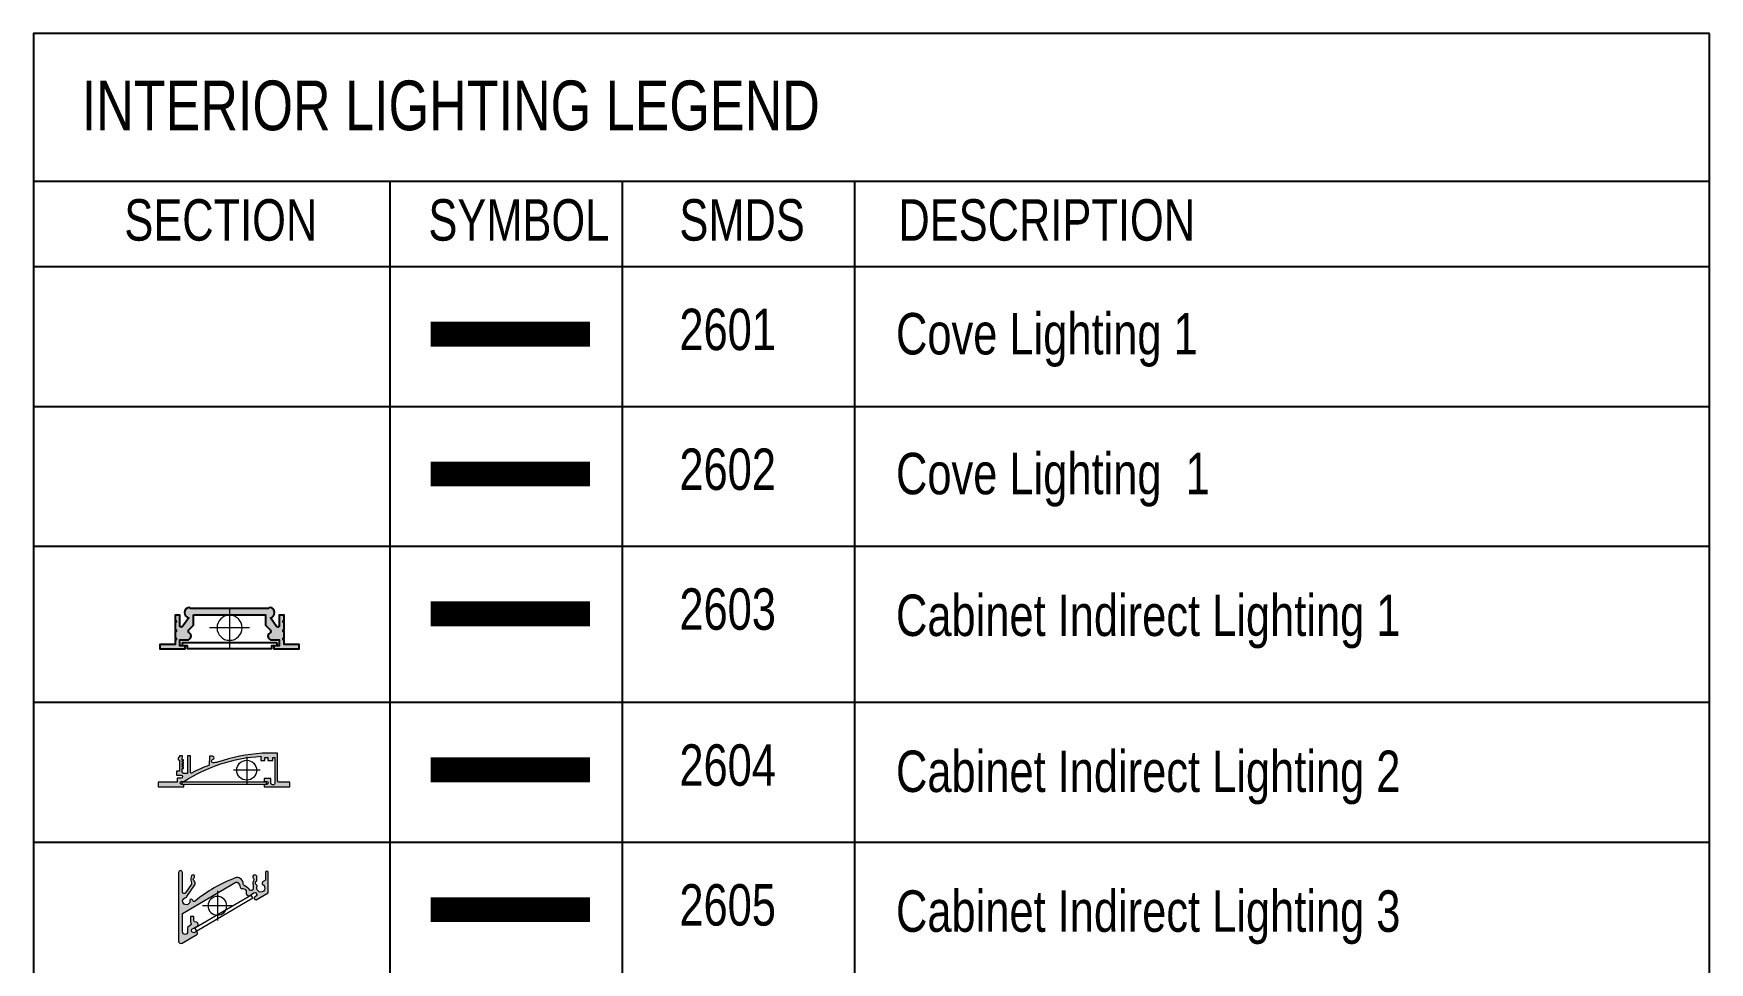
# Model space of a CAD drawing. Header units: inches. Extents: x 258415 to 640093, y 441672 to 945769.
# Drawn here: x 299166 to 301188, y 470762 to 471883 of the extents above; entities that cross this region are included whole.
import ezdxf

# ---------------------------------------------------------------- set-up
doc = ezdxf.new("R2010")
doc.units = ezdxf.units.IN
doc.header["$MEASUREMENT"] = 0
doc.linetypes.add('HIDDEN', pattern=[0.375, 0.25, -0.125])
doc.layers.add('CQ lighting plan', color=7, linetype='Continuous', lineweight=0)
for name, color, linetype in [('CQ SPOT DETAIL DIMENSION', 9, 'Continuous'), ('CQ text label', 3, 'Continuous'), ('CQ-legend tex box', 3, 'Continuous'), ('LIGHT', 130, 'Continuous')]:
    doc.layers.add(name, color=color, linetype=linetype)
doc.styles.add('DIM 50', font='romans.shx', dxfattribs={"width": 0.75, "height": 100})

# ---------------------------------------------------------------- blocks, each defined once
blk = doc.blocks.new('atenalux street W1')
at = {"layer": 'LIGHT'}
h = blk.add_hatch(color=256, dxfattribs=at)
h.dxf.hatch_style = 1
edge = h.paths.add_edge_path()
edge.add_line((189311.544361494, -45178.70249296247), (189311.544361494, -45177.78030837011))
edge.add_line((189311.544361494, -45177.78030837011), (189310.5216382604, -45177.76164346467))
edge.add_arc((189310.570096797, -45177.16644036571), 0.5971724698803613, 94.65447739648891, 265.3455226035111, ccw=False)
edge.add_line((189310.5216382604, -45176.57123726674), (189311.544361494, -45176.57123726674))
edge.add_arc((189346.3096220456, -45230.52713333402), 64.18615163446958, 93.40311122150018, 122.79479146538421, ccw=False)
edge.add_line((189342.4994949228, -45166.45416717082), (189342.4994949228, -45168.08423558809))
edge.add_line((189342.4994949228, -45168.08423558809), (189344.0140486006, -45168.08423558809))
edge.add_line((189344.0140486006, -45168.08423558809), (189344.0140486006, -45166.87378189909))
edge.add_line((189344.0140486006, -45166.87378189909), (189345.2498391743, -45166.87378189909))
edge.add_line((189345.2498391743, -45166.87378189909), (189345.2498391743, -45168.08423558809))
edge.add_line((189345.2498391743, -45168.08423558809), (189347.2498391744, -45168.08423558804))
edge.add_line((189347.2498391744, -45168.08423558804), (189347.2498391744, -45166.87378189909))
edge.add_line((189347.2498391744, -45166.87378189909), (189348.1386771973, -45166.87378189909))
edge.add_line((189348.1386771973, -45166.87378189909), (189348.1386771973, -45177.09661979308))
edge.add_arc((189347.2935100805, -45177.09661979308), 0.8451671167567838, -180, 0, ccw=False)
edge.add_line((189346.4483429638, -45177.09661979308), (189346.4483429638, -45175.40640890249))
edge.add_line((189346.4483429638, -45175.40640890249), (189343.8187368719, -45175.40640890249))
edge.add_line((189343.8187368719, -45175.40640890249), (189343.818736872, -45176.57123726674))
edge.add_line((189343.818736872, -45176.57123726674), (189344.8414601055, -45176.57123726674))
edge.add_arc((189344.7972173665, -45177.16644036571), 0.596845163316831, -85.74889826573792, 85.74889826573792, ccw=False)
edge.add_line((189344.8414601055, -45177.76164346467), (189343.8187368719, -45177.76164346467))
edge.add_line((189343.8187368719, -45177.76164346467), (189343.8187368719, -45178.70249296247))
edge.add_line((189343.8187368719, -45178.70249296247), (189354.1815491829, -45178.70249296244))
edge.add_line((189354.1815491829, -45178.70249296244), (189354.1815491829, -45176.8947622962))
edge.add_line((189354.1815491829, -45176.8947622962), (189349.7544378615, -45176.89476229623))
edge.add_arc((189349.8646449506, -45176.2487326448), 0.6553624287413357, 180.7626765499996, 260.31902611595547, ccw=False)
edge.add_line((189349.2093405823, -45176.25745605864), (189349.2093405823, -45165.20249296246))
edge.add_line((189349.2093405823, -45165.20249296246), (189342.9913253668, -45165.20249296246))
edge.add_arc((189348.1008278033, -45237.0413021186), 72.02028544876345, 94.06828525702979, 108.6456811655841)
edge.add_arc((189322.2692895201, -45157.21580451013), 11.92015417419807, 274.75657119411545, 283.6131212538516, ccw=False)
edge.add_arc((189323.2460358859, -45168.43080352077), 0.664205240283495, 103.9858648051, 271.0095475196818, ccw=False)
edge.add_arc((189322.9148293984, -45167.07218293211), 0.7342194272356116, 283.4421902823797, 436.5578097176204)
edge.add_line((189323.0855090958, -45166.35807747196), (189321.8053294926, -45166.35807747196))
edge.add_line((189321.8053294926, -45166.35807747196), (189321.7185538104, -45170.01110056326))
edge.add_arc((189349.0640864349, -45240.60192101306), 75.70232550121848, 111.1754141484294, 117.0489561995768)
edge.add_arc((189314.5290669177, -45172.79738259274), 0.3979560864587856, 182.0035554219123, 285.93566567143563, ccw=False)
edge.add_line((189314.131354118, -45172.81129573949), (189314.131354118, -45166.21567115559))
edge.add_line((189314.131354118, -45166.21567115559), (189312.9221969616, -45166.21567115559))
edge.add_line((189312.9221969616, -45166.21567115559), (189312.9221969617, -45173.39474686085))
edge.add_line((189312.9221969617, -45173.39474686085), (189311.744999906, -45173.39474686082))
edge.add_arc((189311.7645455358, -45172.43558165922), 0.9593643289220275, 176.0124862120145, 268.8326024350229, ccw=False)
edge.add_line((189310.8075036089, -45172.36886834887), (189310.8075036088, -45171.33398759527))
edge.add_line((189310.8075036088, -45171.33398759527), (189311.3075036087, -45171.33398759527))
edge.add_line((189311.3075036087, -45171.33398759527), (189311.3075036087, -45170.83398759528))
edge.add_line((189311.3075036087, -45170.83398759528), (189310.8075036088, -45170.83398759528))
edge.add_line((189310.8075036088, -45170.83398759528), (189310.8075036088, -45170.33398759528))
edge.add_line((189310.8075036088, -45170.33398759528), (189311.3075036087, -45170.33398759528))
edge.add_line((189311.3075036087, -45170.33398759528), (189311.3075036087, -45169.8339875953))
edge.add_line((189311.3075036087, -45169.8339875953), (189310.8075036088, -45169.8339875953))
edge.add_line((189310.8075036088, -45169.8339875953), (189310.8075036088, -45169.3339875953))
edge.add_line((189310.8075036088, -45169.3339875953), (189311.3075036087, -45169.3339875953))
edge.add_line((189311.3075036087, -45169.3339875953), (189311.3075036087, -45168.83398759528))
edge.add_line((189311.3075036087, -45168.83398759528), (189310.8075036088, -45168.83398759528))
edge.add_line((189310.8075036088, -45168.83398759528), (189310.8075036088, -45168.33398759528))
edge.add_line((189310.8075036088, -45168.33398759528), (189311.3075036087, -45168.33398759528))
edge.add_line((189311.3075036087, -45168.33398759528), (189311.3075036087, -45167.83398759528))
edge.add_line((189311.3075036087, -45167.83398759528), (189310.8075036088, -45167.83398759528))
edge.add_line((189310.8075036088, -45167.83398759528), (189310.9442218188, -45166.21567115559))
edge.add_line((189310.9442218188, -45166.21567115559), (189309.7492691518, -45166.21567115559))
edge.add_line((189309.7492691518, -45166.21567115559), (189309.7492691518, -45166.79359193459))
edge.add_arc((189309.7600148737, -45167.40322789511), 0.6097306576607903, 91.00981700818687, 185.0814664245991)
edge.add_arc((189309.7121701708, -45167.45337831057), 0.5595028506178757, 180.3947439302755, 273.8019032641388)
edge.add_line((189309.7492691518, -45168.01164984435), (189309.7492691518, -45172.36886834887))
edge.add_line((189309.7492691518, -45172.36886834887), (189308.6075833197, -45172.36886834887))
edge.add_line((189308.6075833197, -45172.36886834887), (189308.6075833197, -45173.99064125259))
edge.add_line((189308.6075833197, -45173.99064125259), (189310.3813689281, -45173.99064125259))
edge.add_arc((189310.3813689281, -45174.62144593061), 0.6308046780177392, -90, 90, ccw=False)
edge.add_line((189310.3813689281, -45175.25225060863), (189308.8632641281, -45175.25225060863))
edge.add_line((189308.8632641281, -45175.25225060863), (189308.8632641281, -45176.89476229623))
edge.add_line((189308.8632641281, -45176.89476229623), (189301.1815491829, -45176.89476229622))
edge.add_line((189301.1815491829, -45176.89476229622), (189301.181549183, -45178.70249296247))
edge.add_line((189301.181549183, -45178.70249296247), (189311.544361494, -45178.70249296247))
at = {"layer": 'LIGHT', "lineweight": 0}
for p, q in [((189336.7727299246, -45166.71541723591), (189336.7727299246, -45177.41334989107)), ((189342.1507008898, -45172.09338820106), (189331.4527682346, -45172.09338820106))]:
    blk.add_line(p, q, dxfattribs=at)
blk.add_lwpolyline([(189311.544361494, -45178.70249296247), (189311.544361494, -45177.78030837011), (189310.5216382604, -45177.76164346467, -0.9218936095416584), (189310.5216382604, -45176.57123726674), (189311.544361494, -45176.57123726674, -0.1289531336027979), (189342.4994949228, -45166.45416717082), (189342.4994949228, -45168.08423558809), (189344.0140486006, -45168.08423558809), (189344.0140486006, -45166.87378189909), (189345.2498391743, -45166.87378189909), (189345.2498391743, -45168.08423558809), (189347.2498391744, -45168.08423558804), (189347.2498391744, -45166.87378189909), (189348.1386771973, -45166.87378189909), (189348.1386771973, -45177.09661979308, -1), (189346.4483429638, -45177.09661979308), (189346.4483429638, -45175.40640890249), (189343.8187368719, -45175.40640890249), (189343.818736872, -45176.57123726674), (189344.8414601055, -45176.57123726674, -0.9284266584803949), (189344.8414601055, -45177.76164346467), (189343.8187368719, -45177.76164346467), (189343.8187368719, -45178.70249296247), (189354.1815491829, -45178.70249296244), (189354.1815491829, -45176.8947622962), (189349.7544378615, -45176.89476229623, -0.3617795423175579), (189349.2093405823, -45176.25745605864), (189349.2093405823, -45165.20249296246), (189342.9913253668, -45165.20249296246, 0.0636918047558478), (189325.0748729697, -45168.80108728805, -0.0386632376615566), (189323.257738529, -45169.09490565852, -0.8927197955759222), (189323.0855090958, -45167.78628839226, 0.7891547695146983), (189323.0855090958, -45166.35807747196), (189321.8053294926, -45166.35807747196), (189321.7185538104, -45170.01110056326, 0.0256337742430223), (189314.6383288787, -45173.18004546086, -0.4873659497000562), (189314.131354118, -45172.81129573949), (189314.131354118, -45166.21567115559), (189312.9221969616, -45166.21567115559), (189312.9221969617, -45173.39474686085), (189311.744999906, -45173.39474686082, -0.4287044488086413), (189310.8075036089, -45172.36886834887), (189310.8075036088, -45171.33398759527), (189311.3075036087, -45171.33398759527), (189311.3075036087, -45170.83398759528), (189310.8075036088, -45170.83398759528), (189310.8075036088, -45170.33398759528), (189311.3075036087, -45170.33398759528), (189311.3075036087, -45169.8339875953), (189310.8075036088, -45169.8339875953), (189310.8075036088, -45169.3339875953), (189311.3075036087, -45169.3339875953), (189311.3075036087, -45168.83398759528), (189310.8075036088, -45168.83398759528), (189310.8075036088, -45168.33398759528), (189311.3075036087, -45168.33398759528), (189311.3075036087, -45167.83398759528), (189310.8075036088, -45167.83398759528), (189310.9442218188, -45166.21567115559), (189309.7492691518, -45166.21567115559), (189309.7492691518, -45166.79359193459, 0.4351841613803261), (189309.1526805989, -45167.45723302045, 0.4317400117479343), (189309.7492691518, -45168.01164984435), (189309.7492691518, -45172.36886834887), (189308.6075833197, -45172.36886834887), (189308.6075833197, -45173.99064125259), (189310.3813689281, -45173.99064125259, -0.9999999999999998), (189310.3813689281, -45175.25225060863), (189308.8632641281, -45175.25225060863), (189308.8632641281, -45176.89476229623), (189301.1815491829, -45176.89476229622), (189301.181549183, -45178.70249296247), (189311.544361494, -45178.70249296247)], format="xyb", dxfattribs=at)
blk.add_lwpolyline([(189310.7577878961, -45176.7779338134), (189344.6053104699, -45176.7779338134), (189344.6053104699, -45177.76164346467), (189310.7577878961, -45177.76164346467)], close=True, dxfattribs=at)
blk.add_circle((189336.7727299246, -45172.06438356351), 4, dxfattribs=at)
blk = doc.blocks.new('atenalux street R1')
at = {"layer": 'LIGHT'}
h = blk.add_hatch(color=256, dxfattribs=at)
h.dxf.hatch_style = 1
edge = h.paths.add_edge_path()
edge.add_line((29467.83443352746, -4511.555309089547), (29453.40413005718, -4511.555309089547))
edge.add_line((29453.40413005718, -4511.555309089547), (29453.40413005718, -4513.662257986609))
edge.add_line((29453.40413005718, -4513.662257986609), (29452.45883643753, -4514.567186548901))
edge.add_arc((29452.78299993223, -4514.866742556777), 0.4413793981953843, 137.2593077479785, 237.5670454932798)
edge.add_arc((29452.14570792602, -4515.869678548361), 0.7469057966938787, -90, 57.56704549272081, ccw=False)
edge.add_line((29452.14570792602, -4516.616584345054), (29450.62951455152, -4516.616584345054))
edge.add_line((29450.62951455152, -4516.616584345054), (29450.62951455152, -4517.789049496232))
edge.add_line((29450.62951455152, -4517.789049496232), (29451.69025579531, -4517.789049496232))
edge.add_line((29451.69025579531, -4517.789049496232), (29451.69025579531, -4518.404540865961))
edge.add_line((29451.69025579531, -4518.404540865961), (29446.61928179232, -4518.404540865961))
edge.add_line((29446.61928179232, -4518.404540865961), (29446.61928179232, -4517.515997486117))
edge.add_line((29446.61928179232, -4517.515997486117), (29449.65554106768, -4517.515997486117))
edge.add_line((29449.65554106768, -4517.515997486117), (29449.65554106768, -4516.583313728903))
edge.add_line((29449.65554106768, -4516.583313728903), (29449.85554106769, -4516.583313728903))
edge.add_line((29449.85554106769, -4516.583313728903), (29449.85554106769, -4516.283313728904))
edge.add_line((29449.85554106769, -4516.283313728904), (29449.65554106768, -4516.283313728904))
edge.add_line((29449.65554106768, -4516.283313728904), (29449.65554106768, -4514.906767428086))
edge.add_line((29449.65554106768, -4514.906767428086), (29449.85554106769, -4514.906767428086))
edge.add_line((29449.85554106769, -4514.906767428086), (29449.85554106769, -4514.606767428086))
edge.add_line((29449.85554106769, -4514.606767428086), (29449.65554106768, -4514.606767428086))
edge.add_line((29449.65554106768, -4514.606767428086), (29449.65554106768, -4513.068063877311))
edge.add_line((29449.65554106768, -4513.068063877311), (29449.85554106769, -4513.068063877311))
edge.add_line((29449.85554106769, -4513.068063877311), (29449.85554106769, -4512.768063877312))
edge.add_line((29449.85554106769, -4512.768063877312), (29449.65554106768, -4512.768063877312))
edge.add_line((29449.65554106768, -4512.768063877312), (29449.65554106768, -4511.662698722203))
edge.add_line((29449.65554106768, -4511.662698722203), (29450.64528599445, -4511.662698722203))
edge.add_line((29450.64528599445, -4511.662698722203), (29450.64528599445, -4513.899163369308))
edge.add_arc((29450.90548170409, -4513.713097602993), 0.3198785343063469, 215.5685321116466, 324.4314678887325)
edge.add_line((29451.16567741373, -4513.899163369308), (29452.4136404138, -4512.154002908886))
edge.add_arc((29452.60931374454, -4511.116647501909), 1.055648754439101, 100.6820267683716, 259.3179732316192, ccw=False)
edge.add_arc((29452.4397569253, -4510.485504116509), 0.4070507077110688, 22.98289507618182, 93.6786434880562, ccw=False)
edge.add_line((29452.81449654222, -4510.32656860078), (29468.42406704242, -4510.32656860078))
edge.add_arc((29468.79880665933, -4510.485504116502), 0.4070507077033902, 86.32135651290008, 157.0171049245612, ccw=False)
edge.add_arc((29468.62924984009, -4511.116647501909), 1.055648754439994, -79.31797323161919, 79.3179732316284, ccw=False)
edge.add_line((29468.82492317083, -4512.154002908886), (29470.0728861709, -4513.899163369308))
edge.add_arc((29470.33308188054, -4513.713097602993), 0.3198785343063469, 215.5685321116466, 324.4314678887325)
edge.add_line((29470.59327759019, -4513.899163369308), (29470.59327759019, -4511.662698722203))
edge.add_line((29470.59327759019, -4511.662698722203), (29471.58302251695, -4511.662698722203))
edge.add_line((29471.58302251695, -4511.662698722203), (29471.58302251695, -4512.768063877312))
edge.add_line((29471.58302251695, -4512.768063877312), (29471.38302251695, -4512.768063877312))
edge.add_line((29471.38302251695, -4512.768063877312), (29471.38302251695, -4513.068063877311))
edge.add_line((29471.38302251695, -4513.068063877311), (29471.58302251695, -4513.068063877311))
edge.add_line((29471.58302251695, -4513.068063877311), (29471.58302251695, -4514.606767428086))
edge.add_line((29471.58302251695, -4514.606767428086), (29471.38302251695, -4514.606767428086))
edge.add_line((29471.38302251695, -4514.606767428086), (29471.38302251695, -4514.906767428086))
edge.add_line((29471.38302251695, -4514.906767428086), (29471.58302251695, -4514.906767428086))
edge.add_line((29471.58302251695, -4514.906767428086), (29471.58302251695, -4516.283313728904))
edge.add_line((29471.58302251695, -4516.283313728904), (29471.38302251695, -4516.283313728904))
edge.add_line((29471.38302251695, -4516.283313728904), (29471.38302251695, -4516.583313728903))
edge.add_line((29471.38302251695, -4516.583313728903), (29471.58302251695, -4516.583313728903))
edge.add_line((29471.58302251695, -4516.583313728903), (29471.58302251695, -4517.515997486117))
edge.add_line((29471.58302251695, -4517.515997486117), (29474.61928179232, -4517.515997486117))
edge.add_line((29474.61928179232, -4517.515997486117), (29474.61928179232, -4518.404540865961))
edge.add_line((29474.61928179232, -4518.404540865961), (29469.54830778933, -4518.404540865961))
edge.add_line((29469.54830778933, -4518.404540865961), (29469.54830778933, -4517.789049496232))
edge.add_line((29469.54830778933, -4517.789049496232), (29470.60904903311, -4517.789049496232))
edge.add_line((29470.60904903311, -4517.789049496232), (29470.60904903311, -4516.616584345054))
edge.add_line((29470.60904903311, -4516.616584345054), (29469.09285565862, -4516.616584345054))
edge.add_arc((29469.09285565862, -4515.869678548361), 0.7469057966927721, 122.43295450704369, 270.0000000002791, ccw=False)
edge.add_arc((29468.45556365241, -4514.866742556773), 0.4413793981967856, 302.432954506005, 402.7406922509469)
edge.add_line((29468.77972714712, -4514.567186548901), (29467.83443352746, -4513.662257986609))
edge.add_line((29467.83443352746, -4513.662257986609), (29467.83443352746, -4511.555309089547))
at = {"layer": 'LIGHT', "lineweight": 0}
for p, q in [((29460.61928179232, -4510.15900668171), (29460.61928179232, -4518.15900668171)), ((29456.61938695233, -4514.188011319257), (29464.61917663231, -4514.188011319257))]:
    blk.add_line(p, q, dxfattribs=at)
at = {"layer": 'LIGHT'}
blk.add_lwpolyline([(29467.83443352746, -4511.555309089547), (29453.40413005718, -4511.555309089547), (29453.40413005718, -4513.662257986609), (29452.45883643753, -4514.567186548901, 0.4679434159390718), (29452.54628271705, -4515.239275418669, -0.7505964113906362), (29452.14570792602, -4516.616584345054), (29450.62951455152, -4516.616584345054), (29450.62951455152, -4517.789049496232), (29451.69025579531, -4517.789049496232), (29451.69025579531, -4518.404540865961), (29446.61928179232, -4518.404540865961), (29446.61928179232, -4517.515997486117), (29449.65554106768, -4517.515997486117), (29449.65554106768, -4516.583313728903), (29449.85554106769, -4516.583313728903), (29449.85554106769, -4516.283313728904), (29449.65554106768, -4516.283313728904), (29449.65554106768, -4514.906767428086), (29449.85554106769, -4514.906767428086), (29449.85554106769, -4514.606767428086), (29449.65554106768, -4514.606767428086), (29449.65554106768, -4513.068063877311), (29449.85554106769, -4513.068063877311), (29449.85554106769, -4512.768063877312), (29449.65554106768, -4512.768063877312), (29449.65554106768, -4511.662698722203), (29450.64528599445, -4511.662698722203), (29450.64528599445, -4513.899163369308, 0.514277380579591), (29451.16567741373, -4513.899163369308), (29452.4136404138, -4512.154002908886, -0.8290075107462632), (29452.4136404138, -4510.079292094931, -0.3186395684988785), (29452.81449654222, -4510.32656860078), (29468.42406704242, -4510.32656860078), (29468.42406704242, -4510.32656860078, -0.3186395684988785), (29468.82492317083, -4510.079292094931, -0.8290075107462632), (29468.82492317083, -4512.154002908886), (29470.0728861709, -4513.899163369308, 0.514277380579591), (29470.59327759019, -4513.899163369308), (29470.59327759019, -4511.662698722203), (29471.58302251695, -4511.662698722203), (29471.58302251695, -4512.768063877312), (29471.38302251695, -4512.768063877312), (29471.38302251695, -4513.068063877311), (29471.58302251695, -4513.068063877311), (29471.58302251695, -4514.606767428086), (29471.38302251695, -4514.606767428086), (29471.38302251695, -4514.906767428086), (29471.58302251695, -4514.906767428086), (29471.58302251695, -4516.283313728904), (29471.38302251695, -4516.283313728904), (29471.38302251695, -4516.583313728903), (29471.58302251695, -4516.583313728903), (29471.58302251695, -4517.515997486117), (29474.61928179232, -4517.515997486117), (29474.61928179232, -4518.404540865961), (29469.54830778933, -4518.404540865961), (29469.54830778933, -4517.789049496232), (29470.60904903311, -4517.789049496232), (29470.60904903311, -4516.616584345054), (29469.09285565862, -4516.616584345054, -0.7505964113906362), (29468.69228086759, -4515.239275418669, 0.4679434159390718), (29468.77972714712, -4514.567186548901), (29467.83443352746, -4513.662257986609), (29467.83443352746, -4511.555309089547)], format="xyb", close=True, dxfattribs=at)
blk.add_lwpolyline([(29451.12951455152, -4517.116584345052), (29451.12951455152, -4517.789049496232), (29452.1902557953, -4517.789049496232), (29452.1902557953, -4518.404540865961), (29469.04830778933, -4518.404540865961), (29469.04830778933, -4517.789049496232), (29470.10904903311, -4517.789049496232), (29470.10904903311, -4517.116584345052)], close=True, dxfattribs=at)
at = {"layer": 'LIGHT', "lineweight": 0}
blk.add_circle((29460.61928179232, -4514.188011319257), 2.512087050779424, dxfattribs=at)
blk = doc.blocks.new('Atena lux street A1')
h = blk.add_hatch(color=4)
h.dxf.hatch_style = 1
edge = h.paths.add_edge_path()
edge.add_arc((651.2934828347397, 752.7435140797987), 0.5667594329646111, 20.273185016197488, 158.2734648771242, ccw=False)
edge.add_arc((651.4402119136342, 752.7916908539943), 0.4124656356329002, -40.96226621851048, 21.05789466828321, ccw=False)
edge.add_arc((652.313567632569, 752.0269150138084), 0.748415899960373, 138.6568438305179, 205.6886525849731)
edge.add_arc((650.8660767802363, 751.094903239329), 0.983241382706844, -25.749830597975915, 38.16614012904557, ccw=False)
edge.add_line((651.7516818254302, 750.6677413021267), (651.7516818254302, 749.5484123370717))
edge.add_arc((652.2219154875803, 749.5484123370717), 0.4702336621501221, 180, 320.5829130472017)
edge.add_arc((655.9054069564665, 746.5209182034077), 4.297766980753395, 114.00918165700031, 140.5829130472016, ccw=False)
edge.add_arc((653.9849224284076, 750.8325374479188), 0.4222246857806196, 294.0091816569971, 360.7499724242615)
edge.add_arc((656.1697979832282, 750.8611379839391), 1.762838054900569, 123.2719546214729, 180.7499724242601, ccw=False)
edge.add_arc((656.0434781273149, 751.0536468690401), 1.532585200757988, 69.39874917590049, 123.2719546214704, ccw=False)
edge.add_arc((643.2670169044962, 717.0646756667488), 37.84357699068779, 50.554662333696285, 69.39874917589663, ccw=False)
edge.add_arc((667.5750896782971, 746.6101108812957), 0.4162602279069123, 230.5546623336999, 348.1661339548687)
edge.add_arc((668.3590511285582, 746.4458491388153), 0.3847250875254037, 11.833866045127593, 168.1661339548724, ccw=False)
edge.add_line((668.7355994019877, 746.5247464819192), (668.7355994019877, 746.1346285364052))
edge.add_arc((669.682662147248, 746.2672897183393), 0.9563089629676234, 187.9739060913847, 421.7261142311988)
edge.add_arc((670.1539247759614, 747.8299028276492), 0.7206298499693802, 204.1131355399054, 268.54710405234357, ccw=False)
edge.add_line((669.4961766975252, 747.5354969072258), (667.4117176633513, 750.6808579592544))
edge.add_arc((668.0311208690689, 751.0913420297943), 0.7430730135190048, 126.08736547150991, 213.532794067152, ccw=False)
edge.add_arc((667.2853735529902, 752.1144907127817), 0.5230124049804679, 306.0873654715197, 413.9126345284802)
edge.add_arc((667.8524332857914, 752.8924840173253), 0.4397078672061621, 29.25820388402161, 233.9126345284819, ccw=False)
edge.add_arc((666.6381172755056, 752.2122059549092), 1.831592063194215, -22.121116205223075, 29.258203884007287, ccw=False)
edge.add_arc((669.2289364227057, 751.1590709495505), 0.9650911854079618, 157.8788837947783, 198.2102846655342)
edge.add_line((668.3121808915363, 750.8574747091536), (669.8910444129465, 748.4750360306784))
edge.add_arc((670.2559973323664, 748.7125403482239), 0.4354295973471066, 213.0553016817017, 356.2396748661329)
edge.add_line((670.6904895024322, 748.6839835907515), (670.6904895024322, 753.9628012581036))
edge.add_arc((671.2078019476644, 753.9628012581036), 0.5173124452321645, 0, 180, ccw=False)
edge.add_line((671.7251143928962, 753.9628012581036), (671.7251143928962, 735.585348425968))
edge.add_arc((671.0695742083367, 735.585348425968), 0.6555401845598681, -113.94667539395732, 0, ccw=False)
edge.add_line((670.8034994680042, 734.9862347755395), (666.8302087092572, 737.3732149739515))
edge.add_arc((667.0185820294157, 737.6867751671518), 0.3657929776626873, 120.99561612929921, 239.0043838707008, ccw=False)
edge.add_arc((667.0669209767182, 737.6063117042656), 0.4596600255865912, 33.47696873834701, 120.9956161292817, ccw=False)
edge.add_arc((667.678971505015, 738.4301508057782), 0.6144174831185814, 248.1528171772409, 397.7489306676486)
edge.add_line((668.1647920231158, 738.8062987391161), (666.8783325171158, 739.4908425510228))
edge.add_arc((667.1095719275717, 740.0488513447036), 0.6040244024654121, 87.6821921065341, 247.4908332377436, ccw=False)
edge.add_arc((667.1340000917965, 741.1556647436366), 0.503283164755203, 269.9999999999871, 350.6320560811458)
edge.add_line((667.6305711629898, 741.073743347286), (667.6305711629898, 742.1426320188077))
edge.add_line((667.6305711629898, 742.1426320188077), (668.5062218238832, 742.1426320188077))
edge.add_line((668.5062218238832, 742.1426320188077), (668.5062218238832, 740.6821563846362))
edge.add_arc((667.8607503796622, 740.6662478566146), 0.6456674581922388, -33.08839257897279, 1.4118471535942945, ccw=False)
edge.add_arc((668.639795430064, 740.1131715828633), 0.3113189407739136, 139.8861141382894, 250.320098347665)
edge.add_line((668.5349541111932, 739.8200371755652), (669.3177258968765, 739.2459982846408))
edge.add_line((669.3177258968765, 739.2459982846408), (669.3177258968765, 738.0245226517717))
edge.add_arc((670.0005226349763, 738.0245226517717), 0.6827967380995688, 180, 360)
edge.add_line((670.6833193730758, 738.0245226517717), (670.6833193730758, 743.0017268699195))
edge.add_line((670.6833193730758, 743.0017268699195), (656.3878120308204, 751.3231061932531))
edge.add_arc((656.1551052098698, 750.923333278424), 0.4625698303479389, 59.79642140507746, 141.7560194372204)
edge.add_arc((658.4557394047306, 749.1100514016237), 3.391888669821366, 141.7560194372177, 163.9657210783276)
edge.add_arc((654.6221647492695, 750.2117938049249), 0.5968618816949489, 261.46487525342724, 343.9657210783238, ccw=False)
edge.add_arc((654.4123698486543, 748.8138861263857), 0.8167009142370693, 81.46487525343767, 162.1808375940866)
edge.add_arc((654.2978027157994, 748.8507118795993), 0.6963607130143237, 162.1808375940953, 194.7431552893986)
edge.add_arc((652.9058618338213, 748.4844222340688), 0.7429681317410629, -86.2733537373503, 14.743155289385925, ccw=False)
edge.add_arc((652.8977627981089, 748.6087662081288), 0.8675755884384265, 232.0264665871902, 273.72664626265055, ccw=False)
edge.add_line((652.3639457902786, 747.9248606563126), (651.6184051045166, 748.506786474918))
edge.add_arc((651.3380042872251, 748.0258965107525), 0.5566684614499398, 59.75408288796507, 248.9033184127158)
edge.add_arc((651.0027993375262, 747.0912149244022), 0.4366634375622656, -93.73999166348841, 72.01383229140032, ccw=False)
edge.add_line((650.974316295094, 746.655481434758), (647.7251143928961, 748.4729388340999))
edge.add_line((647.7251143928961, 748.4729388340999), (647.7251143928961, 753.9628012581038))
edge.add_arc((648.0941310288442, 753.9628012581038), 0.3690166359480145, 0, 180, ccw=False)
edge.add_line((648.4631476647924, 753.9628012581038), (648.4631476647924, 751.8708920820642))
edge.add_line((648.4631476647924, 751.8708920820642), (649.0657972220465, 751.5450019888519))
edge.add_arc((648.8289814018132, 751.1070722935742), 0.4978595692750928, -54.95629977288888, 61.59715358107218, ccw=False)
edge.add_arc((649.6876203151568, 749.7918910879288), 1.073199665478069, 122.2558398474961, 376.4911582075814)
edge.add_arc((651.0245355249224, 750.3182450996334), 0.3793863536778171, 117.2471109954449, 215.7595442561322, ccw=False)
edge.add_arc((650.5211682900482, 751.1773499290825), 0.6172320213593192, 302.2839397381995, 426.5307367020517)
edge.add_line((650.7669852931726, 751.7435207241314), (650.7669852931726, 752.9533153990944))
at = {"layer": 'LIGHT', "lineweight": 0}
for p, q in [((661.3251126378287, 749.0632394720908), (661.3251126378287, 741.0632394720908)), ((657.3252177978371, 745.034234834542), (665.325007477824, 745.034234834542))]:
    blk.add_line(p, q, dxfattribs=at)
blk.add_lwpolyline([(650.7669852931726, 752.9533153990944, -0.6872827565308282), (651.8251322016017, 752.9398943373851, -0.2774192803929024), (651.7516818254302, 752.5212941183929, 0.3011172091592465), (651.6391229974448, 751.7024912269715, -0.2863486338079659), (651.7516818254302, 750.6677413021267), (651.7516818254302, 749.5484123370717, 0.7040047707270815), (652.5851917982686, 749.2498323325306, -0.1164722096692041), (654.1567184894375, 750.4468435295104, 0.2997327969803643), (654.4071109438347, 750.8380639951017, -0.2561891022830278), (655.2026809851662, 752.335004572157, -0.2394937032511359), (656.5827367490957, 752.4882260883293, -0.0824086342150584), (667.3106221674975, 746.2886617981293, 0.5635369901075651), (667.982502855129, 746.5247464819192, -0.8121873502070149), (668.7355994019877, 746.5247464819192), (668.7355994019877, 746.1346285364052, 1.627898304909655), (670.1356531337137, 747.1095046545835, -0.2887957391074073), (669.4961766975252, 747.5354969072258), (667.4117176633513, 750.6808579592544, -0.4012141981465589), (667.593437362581, 751.6918340377084, 0.5085654813157362), (667.593437362581, 752.537147387855, -1.242132725934167), (668.2360458769367, 753.107389550986, -0.2280173907599722), (668.3348856848547, 751.522491194308, 0.1778183292459512), (668.3121808915363, 750.8574747091536), (669.8910444129465, 748.4750360306784, 0.7211190994065803), (670.6904895024322, 748.6839835907515), (670.6904895024322, 753.9628012581036, -1), (671.7251143928962, 753.9628012581036), (671.7251143928962, 735.585348425968, -0.5426544731436178), (670.8034994680042, 734.9862347755395), (666.8302087092572, 737.3732149739515, -0.565823281627381), (666.8302087092572, 738.0003353603522, -0.4015851501304227), (667.4503269055408, 737.8598609753473, 0.764530860387132), (668.1647920231158, 738.8062987391161), (666.8783325171158, 739.4908425510228, -0.8376777805554507), (667.1340000917965, 740.6523815788814, 0.3670965915992521), (667.6305711629898, 741.073743347286), (667.6305711629898, 742.1426320188077), (668.5062218238832, 742.1426320188077), (668.5062218238832, 740.6821563846362, -0.1516831927356894), (668.4017095154842, 740.3137571759738, 0.5229761919690239), (668.5349541111932, 739.8200371755652), (669.3177258968765, 739.2459982846408), (669.3177258968765, 738.0245226517717, 0.9999999999999998), (670.6833193730758, 738.0245226517717), (670.6833193730758, 743.0017268699195), (656.3878120308204, 751.3231061932531, 0.3736837627904382), (655.7918112062027, 751.2096692958017, 0.0972126093053892), (655.1958066837364, 750.0469331460582, -0.3763775623262229), (654.533581080039, 749.6215421303267, 0.3675120945495954), (653.6348484452215, 749.0638078151593, 0.1430437389190289), (653.6243687409437, 748.6734975344127, -0.4717186789443791), (652.9541520853967, 747.7430251094548, -0.1839862213627385), (652.3639457902786, 747.9248606563126), (651.6184051045166, 748.506786474918, 1.083208106075103), (651.1376354973277, 747.5065390962411, -0.8828121608004837), (650.974316295094, 746.655481434758), (647.7251143928961, 748.4729388340999), (647.7251143928961, 753.9628012581038, -1.00000000000004), (648.4631476647924, 753.9628012581038), (648.4631476647924, 751.8708920820642), (649.0657972220465, 751.5450019888519, -0.5574701822304183), (649.1148528878716, 750.6994675289095, 2.010857604292541), (650.7166723586618, 750.0965374628297, -0.4584292947727115), (650.8508414166404, 750.6555348298433, 0.6023272041101116), (650.7669852931726, 751.7435207241314), (650.7669852931726, 752.9533153990944)], format="xyb", dxfattribs=at)
blk.add_lwpolyline([(666.8513139939286, 738.2502072575978), (667.3576529535599, 739.1125417970658), (652.3600202940464, 747.9187363424492), (651.8536813344145, 747.0564018029817)], close=True, dxfattribs=at)
blk.add_circle((661.3251126378287, 745.034234834542), 2.512087050779424, dxfattribs=at)
blk = doc.blocks.new('SMDS')
at = {"linetype": 'HIDDEN', "ltscale": 250, "const_width": 30}
for points in [[(385112.2459844319, 484837.2105587696), (385304.4691024782, 484837.2105587696)], [(385112.242701727, 484668.5107224997), (385304.4658197733, 484668.5107224997)], [(385112.2357564895, 484499.8108862298), (385304.4588745358, 484499.8108862298)], [(385112.2357564895, 484311.5915228607), (385304.4588745358, 484311.5915228607)], [(385112.2324737845, 484142.8916865909), (385304.4555918308, 484142.8916865909)]]:
    blk.add_lwpolyline(points, dxfattribs=at)
at = {"layer": 'CQ-legend tex box'}
for p, q in [((384632.8764894318, 485021.9519221628), (386654.9837885402, 485021.9519221628)), ((385062.61243577, 485021.9519221628), (385062.61243577, 483007.5499124217)), ((385342.9196928043, 485021.9519221628), (385342.8804948558, 483007.5499124217)), ((385623.2269496662, 485021.9449720699), (385623.226949666, 483007.5499124217)), ((384632.8764894318, 484918.6862969449), (386654.9837885402, 484918.6862969449)), ((384632.8764894318, 484749.986460675), (386654.9837885402, 484749.986460675)), ((384632.8764894318, 484581.2866244051), (386654.9837885402, 484581.2866244051)), ((384632.8764894318, 484393.067261036), (386654.9837885402, 484393.067261036)), ((384632.8764894318, 484224.3674247661), (386654.9837885402, 484224.3674247661))]:
    blk.add_line(p, q, dxfattribs=at)
blk.add_lwpolyline([(386654.9837885402, 485199.9616988985), (384632.872306595, 485199.9616988985), (384632.872306595, 483007.5499124217), (386654.9837885402, 483007.5499124217)], close=True, dxfattribs=at)
at = {"xscale": -4.5, "yscale": 4.5, "zscale": 4.5}
blk.add_blockref('Atena lux street A1', (387830.6888695845, 480794.885910948, 2.834958000000001e-08), dxfattribs=at)
at = {"layer": 'CQ lighting plan', "xscale": -6, "yscale": 6, "zscale": 6}
blk.add_blockref('atenalux street R1', (561633.080765951, 511568.0269080273), dxfattribs=at)
at = {"layer": 'CQ lighting plan', "color": 6, "xscale": 3, "yscale": 3, "zscale": 3}
blk.add_blockref('atenalux street W1', (-183120.2454224539, 619827.2584826993, 6.967184227891364e-05), dxfattribs=at)
at = {"layer": 'CQ text label', "ltscale": 1000, "style": 'DIM 50'}
for s, insert, char_height, width, attachment_point in [('{\\fArial|b0|i0|c0|p34;INTERIOR LIGHTING LEGEND}', (385136.3066429897, 485112.7934297771), 60, 1871.042567316175, 5), ('{\\fArial|b0|i0|c0|p34;SECTION}', (384742.4403476871, 485000.0549114299), 49.99999999999999, 946.8165075034102, 1), ('{\\fArial|b0|i0|c0|p34;SYMBOL}', (385109.316378061, 485000.0549114299), 49.99999999999999, 946.8165075034102, 1), ('{\\fArial|b0|i0|c0|p34;SMDS}', (385412.1525635753, 485000.047961337), 49.99999999999999, 946.8165075034102, 1), ('{\\fArial|b0|i0|c0|p34;DESCRIPTION}', (385676.3585155112, 485000.0410112442), 49.99999999999999, 946.8165075034102, 1), ('{\\fArial|b0|i0|c0|p34;2601}', (385412.1525635753, 484867.9340180303), 49.99999999999999, 946.8165075034102, 1), ('{\\fArial|b0|i0|c0|p34;Cove Lighting 1}', (385673.5102175797, 484862.7480156008), 49.99999999999999, 1430.819760175364, 1), ('{\\fArial|b0|i0|c0|p34;2602}', (385412.1525635753, 484699.2341817604), 49.99999999999999, 946.8165075034102, 1), ('{\\fArial|b0|i0|c0|p34;Cove Lighting  1}', (385673.5102175797, 484694.0481793309), 49.99999999999999, 1430.819760175364, 1), ('{\\fArial|b0|i0|c0|p34;2603}', (385412.1483807385, 484530.5343454905), 49.99999999999999, 946.8165075034102, 1), ('{\\fArial|b0|i0|c0|p34;Cabinet Indirect Lighting 1}', (385673.5060347429, 484523.0459486565), 49.99999999999999, 1430.819760175364, 1), ('{\\fArial|b0|i0|c0|p34;2604}', (385412.1483807385, 484342.3149821215), 49.99999999999999, 946.8165075034102, 1), ('{\\fArial|b0|i0|c0|p34;Cabinet Indirect Lighting 2}', (385673.5060347429, 484334.8265852874), 49.99999999999999, 1430.819760175364, 1), ('{\\fArial|b0|i0|c0|p34;2605}', (385412.1441979016, 484173.6151458516), 49.99999999999999, 946.8165075034102, 1), ('{\\fArial|b0|i0|c0|p34;Cabinet Indirect Lighting 3}', (385673.5060347429, 484166.1267490175), 49.99999999999999, 1430.819760175364, 1)]:
    blk.add_mtext(s, dxfattribs=dict(at, insert=insert, char_height=char_height, width=width, attachment_point=attachment_point))

msp = doc.modelspace()

# ---------------------------------------------------------------- block references
at = {"layer": 'CQ SPOT DETAIL DIMENSION'}
msp.add_blockref('SMDS', (-85467.1891263231, -13317.36803634645), dxfattribs=at)

doc.saveas('drawing.dxf')
